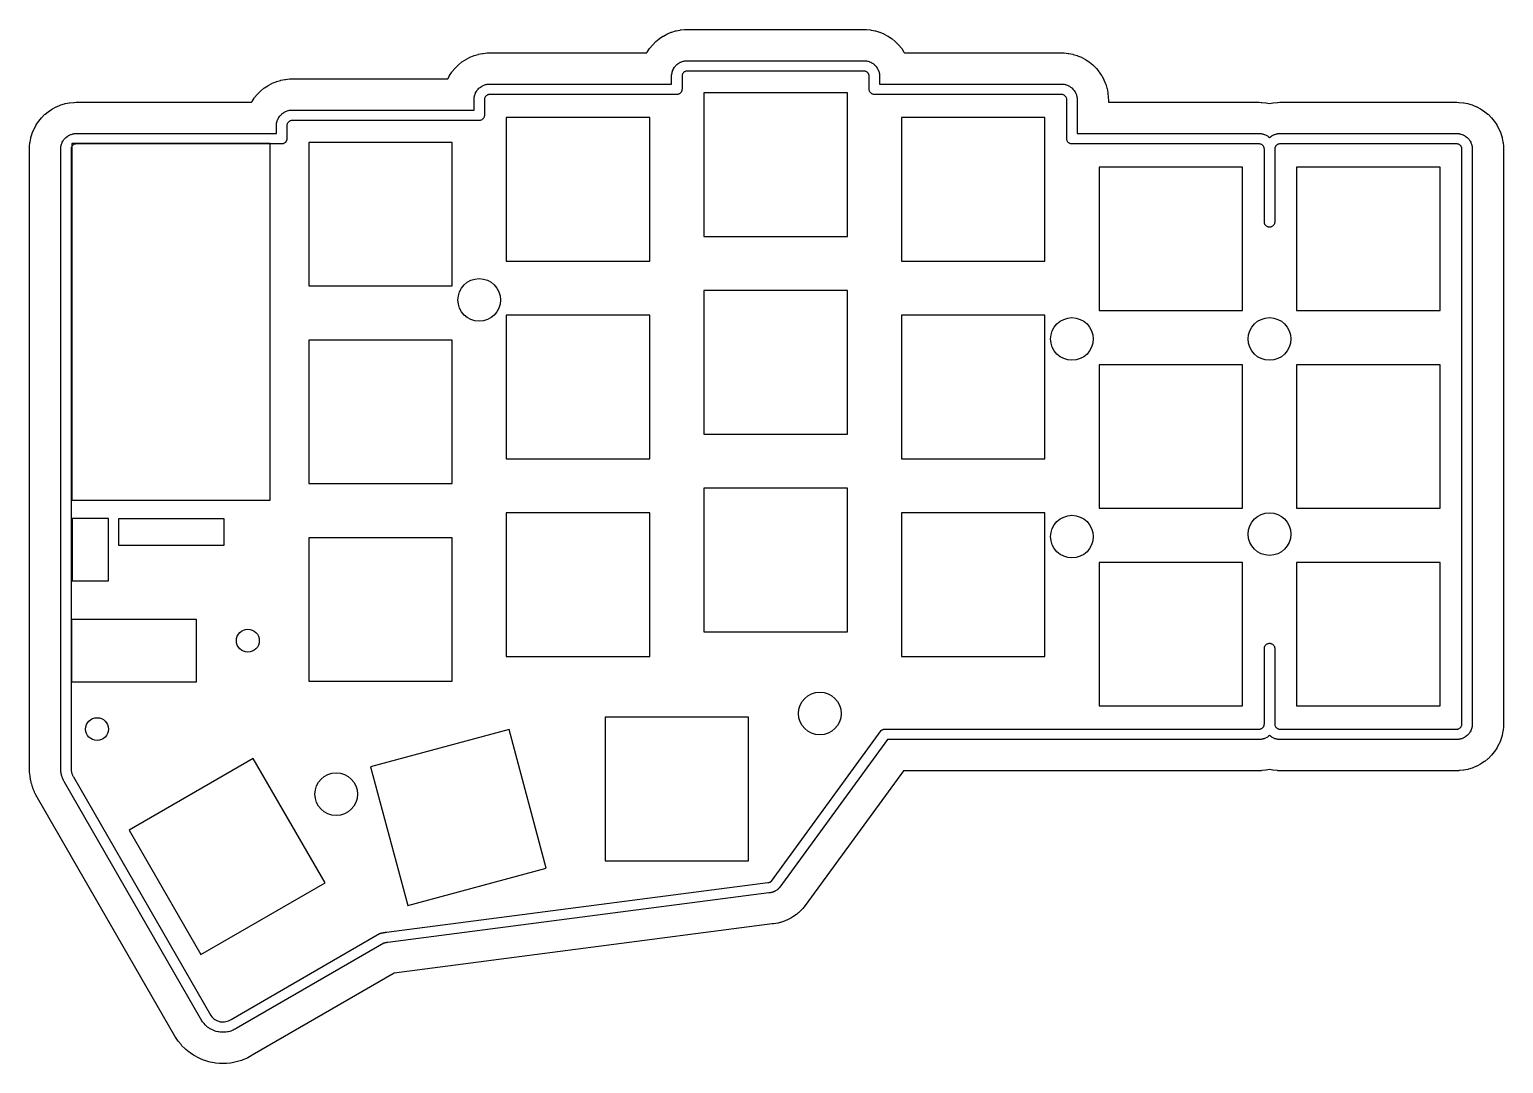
# Model space of a CAD drawing. Header units: millimetres. Extents: x -4 to 138, y -95 to 4.
import ezdxf

# ---------------------------------------------------------------- set-up
doc = ezdxf.new("R2010")
doc.units = ezdxf.units.MM

msp = doc.modelspace()

# ---------------------------------------------------------------- linework, layer by layer
at = {"layer": 'BOARD'}
msp.add_lwpolyline([(78.25, -63.25), (114.25, -63.25), (114.299, -63.2476), (114.3475, -63.2404), (114.3951, -63.2285), (114.4413, -63.2119), (114.4857, -63.191), (114.5278, -63.1657), (114.5672, -63.1365), (114.6036, -63.1036), (114.6365, -63.0672), (114.6657, -63.0278), (114.691, -62.9857), (114.7119, -62.9413), (114.7285, -62.8951), (114.7404, -62.8475), (114.7476, -62.799), (114.75, -62.75), (114.75, -55.5), (114.7524, -55.451), (114.7596, -55.4025), (114.7715, -55.3549), (114.7881, -55.3087), (114.809, -55.2643), (114.8343, -55.2222), (114.8635, -55.1828), (114.8964, -55.1464), (114.9328, -55.1135), (114.9722, -55.0843), (115.0143, -55.059), (115.0587, -55.0381), (115.1049, -55.0215), (115.1525, -55.0096), (115.201, -55.0024), (115.25, -55), (115.299, -55.0024), (115.3475, -55.0096), (115.3951, -55.0215), (115.4413, -55.0381), (115.4857, -55.059), (115.5278, -55.0843), (115.5672, -55.1135), (115.6036, -55.1464), (115.6365, -55.1828), (115.6657, -55.2222), (115.691, -55.2643), (115.7119, -55.3087), (115.7285, -55.3549), (115.7404, -55.4025), (115.7476, -55.451), (115.75, -55.5), (115.75, -62.75), (115.7524, -62.799), (115.7596, -62.8475), (115.7715, -62.8951), (115.7881, -62.9413), (115.809, -62.9857), (115.8343, -63.0278), (115.8635, -63.0672), (115.8964, -63.1036), (115.9328, -63.1365), (115.9722, -63.1657), (116.0143, -63.191), (116.0587, -63.2119), (116.1049, -63.2285), (116.1525, -63.2404), (116.201, -63.2476), (116.25, -63.25), (133.25, -63.25), (133.299, -63.2476), (133.3475, -63.2404), (133.3951, -63.2285), (133.4413, -63.2119), (133.4857, -63.191), (133.5278, -63.1657), (133.5672, -63.1365), (133.6036, -63.1036), (133.6365, -63.0672), (133.6657, -63.0278), (133.691, -62.9857), (133.7119, -62.9413), (133.7285, -62.8951), (133.7404, -62.8475), (133.7476, -62.799), (133.75, -62.75), (133.75, -7.5), (133.7476, -7.451), (133.7404, -7.4025), (133.7285, -7.3549), (133.7119, -7.3087), (133.691, -7.2643), (133.6657, -7.2222), (133.6365, -7.1828), (133.6036, -7.1464), (133.5672, -7.1135), (133.5278, -7.0843), (133.4857, -7.059), (133.4413, -7.0381), (133.3951, -7.0215), (133.3475, -7.0096), (133.299, -7.0024), (133.25, -7), (116.25, -7), (116.201, -7.0024), (116.1525, -7.0096), (116.1049, -7.0215), (116.0587, -7.0381), (116.0143, -7.059), (115.9722, -7.0843), (115.9328, -7.1135), (115.8964, -7.1464), (115.8635, -7.1828), (115.8343, -7.2222), (115.809, -7.2643), (115.7881, -7.3087), (115.7715, -7.3549), (115.7596, -7.4025), (115.7524, -7.451), (115.75, -7.5), (115.75, -14.5), (115.7476, -14.549), (115.7404, -14.5975), (115.7285, -14.6451), (115.7119, -14.6913), (115.691, -14.7357), (115.6657, -14.7778), (115.6365, -14.8172), (115.6036, -14.8536), (115.5672, -14.8865), (115.5278, -14.9157), (115.4857, -14.941), (115.4413, -14.9619), (115.3951, -14.9785), (115.3475, -14.9904), (115.299, -14.9976), (115.25, -15), (115.201, -14.9976), (115.1525, -14.9904), (115.1049, -14.9785), (115.0587, -14.9619), (115.0143, -14.941), (114.9722, -14.9157), (114.9328, -14.8865), (114.8964, -14.8536), (114.8635, -14.8172), (114.8343, -14.7778), (114.809, -14.7357), (114.7881, -14.6913), (114.7715, -14.6451), (114.7596, -14.5975), (114.7524, -14.549), (114.75, -14.5), (114.75, -7.5), (114.7476, -7.451), (114.7404, -7.4025), (114.7285, -7.3549), (114.7119, -7.3087), (114.691, -7.2643), (114.6657, -7.2222), (114.6365, -7.1828), (114.6036, -7.1464), (114.5672, -7.1135), (114.5278, -7.0843), (114.4857, -7.059), (114.4413, -7.0381), (114.3951, -7.0215), (114.3475, -7.0096), (114.299, -7.0024), (114.25, -7), (96.25, -7), (96.201, -6.9976), (96.1525, -6.9904), (96.1049, -6.9785), (96.0587, -6.9619), (96.0143, -6.941), (95.9722, -6.9157), (95.9328, -6.8865), (95.8964, -6.8536), (95.8635, -6.8172), (95.8343, -6.7778), (95.809, -6.7357), (95.7881, -6.6913), (95.7715, -6.6451), (95.7596, -6.5975), (95.7524, -6.549), (95.75, -6.5), (95.75, -2.75), (95.7476, -2.701), (95.7404, -2.6525), (95.7285, -2.6049), (95.7119, -2.5587), (95.691, -2.5143), (95.6657, -2.4722), (95.6365, -2.4328), (95.6036, -2.3964), (95.5672, -2.3635), (95.5278, -2.3343), (95.4857, -2.309), (95.4413, -2.2881), (95.3951, -2.2715), (95.3475, -2.2596), (95.299, -2.2524), (95.25, -2.25), (77.25, -2.25), (77.201, -2.2476), (77.1525, -2.2404), (77.1049, -2.2285), (77.0587, -2.2119), (77.0143, -2.191), (76.9722, -2.1657), (76.9328, -2.1365), (76.8964, -2.1036), (76.8635, -2.0672), (76.8343, -2.0278), (76.809, -1.9857), (76.7881, -1.9413), (76.7715, -1.8951), (76.7596, -1.8475), (76.7524, -1.799), (76.75, -1.75), (76.75, -0.5), (76.7476, -0.451), (76.7404, -0.4025), (76.7285, -0.3549), (76.7119, -0.3087), (76.691, -0.2643), (76.6657, -0.2222), (76.6365, -0.1828), (76.6036, -0.1464), (76.5672, -0.1135), (76.5278, -0.0843), (76.4857, -0.059), (76.4413, -0.0381), (76.3951, -0.0215), (76.3475, -0.0096), (76.299, -0.0024), (76.25, 0), (59.25, 0), (59.201, -0.0024), (59.1525, -0.0096), (59.1049, -0.0215), (59.0587, -0.0381), (59.0143, -0.059), (58.9722, -0.0843), (58.9328, -0.1135), (58.8964, -0.1464), (58.8635, -0.1828), (58.8343, -0.2222), (58.809, -0.2643), (58.7881, -0.3087), (58.7715, -0.3549), (58.7596, -0.4025), (58.7524, -0.451), (58.75, -0.5), (58.75, -1.75), (58.7476, -1.799), (58.7404, -1.8475), (58.7285, -1.8951), (58.7119, -1.9413), (58.691, -1.9857), (58.6657, -2.0278), (58.6365, -2.0672), (58.6036, -2.1036), (58.5672, -2.1365), (58.5278, -2.1657), (58.4857, -2.191), (58.4413, -2.2119), (58.3951, -2.2285), (58.3475, -2.2404), (58.299, -2.2476), (58.25, -2.25), (40.25, -2.25), (40.201, -2.2524), (40.1525, -2.2596), (40.1049, -2.2715), (40.0587, -2.2881), (40.0143, -2.309), (39.9722, -2.3343), (39.9328, -2.3635), (39.8964, -2.3964), (39.8635, -2.4328), (39.8343, -2.4722), (39.809, -2.5143), (39.7881, -2.5587), (39.7715, -2.6049), (39.7596, -2.6525), (39.7524, -2.701), (39.75, -2.75), (39.75, -4.25), (39.7476, -4.299), (39.7404, -4.3475), (39.7285, -4.3951), (39.7119, -4.4413), (39.691, -4.4857), (39.6657, -4.5278), (39.6365, -4.5672), (39.6036, -4.6036), (39.5672, -4.6365), (39.5278, -4.6657), (39.4857, -4.691), (39.4413, -4.7119), (39.3951, -4.7285), (39.3475, -4.7404), (39.299, -4.7476), (39.25, -4.75), (21.25, -4.75), (21.201, -4.7524), (21.1525, -4.7596), (21.1049, -4.7715), (21.0587, -4.7881), (21.0143, -4.809), (20.9722, -4.8343), (20.9328, -4.8635), (20.8964, -4.8964), (20.8635, -4.9328), (20.8343, -4.9722), (20.809, -5.0143), (20.7881, -5.0587), (20.7715, -5.1049), (20.7596, -5.1525), (20.7524, -5.201), (20.75, -5.25), (20.75, -6.5), (20.7476, -6.549), (20.7404, -6.5975), (20.7285, -6.6451), (20.7119, -6.6913), (20.691, -6.7357), (20.6657, -6.7778), (20.6365, -6.8172), (20.6036, -6.8536), (20.5672, -6.8865), (20.5278, -6.9157), (20.4857, -6.941), (20.4413, -6.9619), (20.3951, -6.9785), (20.3475, -6.9904), (20.299, -6.9976), (20.25, -7), (0.5, -7), (0.451, -7.0024), (0.4025, -7.0096), (0.3549, -7.0215), (0.3087, -7.0381), (0.2643, -7.059), (0.2222, -7.0843), (0.1828, -7.1135), (0.1464, -7.1464), (0.1135, -7.1828), (0.0843, -7.2222), (0.059, -7.2643), (0.0381, -7.3087), (0.0215, -7.3549), (0.0096, -7.4025), (0.0024, -7.451), (0, -7.5), (0, -66.975), (0.0002, -67.032), (0.0023, -67.089), (0.0063, -67.1459), (0.0122, -67.2027), (0.02, -67.2592), (0.0298, -67.3154), (0.0413, -67.3712), (0.0548, -67.4267), (0.0701, -67.4816), (0.0872, -67.536), (0.1061, -67.5898), (0.1269, -67.643), (0.1494, -67.6954), (0.1736, -67.747), (0.1996, -67.7978), (0.2272, -67.8477), (13.4527, -90.7815), (13.534, -90.891), (13.6257, -90.9921), (13.7268, -91.0836), (13.8365, -91.1648), (13.9536, -91.2348), (14.077, -91.293), (14.2055, -91.3387), (14.3379, -91.3716), (14.4729, -91.3913), (14.6092, -91.3977), (14.7455, -91.3907), (14.8803, -91.3703), (15.0126, -91.3367), (15.1409, -91.2903), (15.264, -91.2315), (15.3807, -91.161), (29.675, -82.9), (29.7151, -82.8882), (29.7552, -82.8768), (29.7956, -82.866), (29.836, -82.8556), (29.8766, -82.8457), (29.9173, -82.8364), (29.9581, -82.8275), (29.999, -82.8191), (30.0401, -82.8113), (30.0812, -82.8039), (30.1224, -82.7971), (30.1636, -82.7907), (30.205, -82.7849), (30.2464, -82.7795), (30.2879, -82.7747), (30.3294, -82.7703), (67, -78), (67.0245, -77.9994), (67.049, -77.9976), (67.0734, -77.9946), (67.0975, -77.9904), (67.1215, -77.985), (67.1451, -77.9785), (67.1684, -77.9708), (67.1913, -77.9619), (67.2138, -77.952), (67.2357, -77.941), (67.2571, -77.9289), (67.2778, -77.9157), (67.2978, -77.9016), (67.3172, -77.8865), (67.3358, -77.8705), (67.3536, -77.8536), (77.8964, -63.3964), (77.9142, -63.3795), (77.9328, -63.3635), (77.9522, -63.3484), (77.9722, -63.3343), (77.9929, -63.3211), (78.0143, -63.309), (78.0362, -63.298), (78.0587, -63.2881), (78.0816, -63.2792), (78.1049, -63.2715), (78.1285, -63.265), (78.1525, -63.2596), (78.1766, -63.2554), (78.201, -63.2524), (78.2255, -63.2506), (78.25, -63.25)], close=True, dxfattribs=at)
at = {"layer": 'HOLES'}
for centre, radius in [((39.25, -22), 2.05), ((96.25, -25.75), 2.05), ((115.25, -25.75), 2.05), ((115.25, -44.5), 2.05), ((96.25, -44.75), 2.05), ((17, -54.75), 1.1), ((72, -61.75), 2.05), ((2.5, -63.25), 1.1), ((25.5, -69.5), 2.05)]:
    msp.add_circle(centre, radius, dxfattribs=at)
at = {"layer": 'INNER'}
msp.add_lwpolyline([(115.25, -63.8673), (115.2388, -63.8775), (115.1629, -63.9397), (115.1235, -63.9689), (115.0419, -64.0235), (114.9998, -64.0487), (114.9133, -64.0949), (114.8689, -64.1159), (114.7782, -64.1535), (114.732, -64.17), (114.6381, -64.1985), (114.5905, -64.2104), (114.4943, -64.2296), (114.4457, -64.2368), (114.3481, -64.2464), (114.2991, -64.2488), (114.25, -64.25), (78.5117, -64.25), (68.1615, -78.4428), (68.1054, -78.5129), (68.0431, -78.5778), (68.0253, -78.5947), (67.989, -78.6277), (67.9704, -78.6437), (67.9324, -78.6748), (67.9131, -78.6899), (67.8737, -78.7192), (67.8536, -78.7333), (67.8128, -78.7606), (67.7921, -78.7737), (67.75, -78.7989), (67.7286, -78.811), (67.6853, -78.8342), (67.6634, -78.8452), (67.619, -78.8662), (67.5966, -78.8761), (67.5512, -78.8949), (67.5283, -78.9038), (67.4821, -78.9203), (67.4588, -78.928), (67.4119, -78.9422), (67.3882, -78.9488), (67.3406, -78.9607), (67.3166, -78.9661), (67.2685, -78.9757), (67.2443, -78.9799), (67.1958, -78.9871), (67.1714, -78.9901), (67.1226, -78.9949), (67.0981, -78.9967), (67.0855, -78.9973), (30.4584, -83.762), (30.4331, -83.765), (30.3976, -83.7687), (30.3683, -83.7721), (30.339, -83.7759), (30.3098, -83.78), (30.2806, -83.7845), (30.2515, -83.7893), (30.2224, -83.7945), (30.1934, -83.8001), (30.1645, -83.806), (30.1356, -83.8123), (30.1068, -83.8189), (30.0781, -83.8259), (30.0661, -83.829), (15.8897, -92.0218), (15.7814, -92.0873), (15.6948, -92.134), (15.5717, -92.1928), (15.4809, -92.2307), (15.3526, -92.2771), (15.2586, -92.306), (15.1263, -92.3395), (15.0299, -92.359), (14.895, -92.3794), (14.7971, -92.3893), (14.6609, -92.3964), (14.5625, -92.3966), (14.4262, -92.3903), (14.3283, -92.3808), (14.1933, -92.3611), (14.0968, -92.3421), (13.9644, -92.3092), (13.8702, -92.2808), (13.7417, -92.2351), (13.6507, -92.1976), (13.5273, -92.1394), (13.4405, -92.0931), (13.3234, -92.0231), (13.2415, -91.9686), (13.1319, -91.8874), (13.0558, -91.825), (12.9546, -91.7335), (12.885, -91.6639), (12.7934, -91.5629), (12.7309, -91.4869), (12.6496, -91.3773), (12.5865, -91.281), (-0.639, -68.3473), (-0.6474, -68.3324), (-0.6751, -68.2825), (-0.6908, -68.2529), (-0.7168, -68.2022), (-0.7315, -68.1721), (-0.7558, -68.1204), (-0.7695, -68.0899), (-0.792, -68.0375), (-0.8047, -68.0065), (-0.8255, -67.9533), (-0.8371, -67.9219), (-0.856, -67.8681), (-0.8666, -67.8363), (-0.8838, -67.7819), (-0.8933, -67.7498), (-0.9086, -67.6948), (-0.917, -67.6624), (-0.9305, -67.607), (-0.9378, -67.5743), (-0.9494, -67.5184), (-0.9557, -67.4855), (-0.9654, -67.4293), (-0.9705, -67.3962), (-0.9783, -67.3397), (-0.9824, -67.3064), (-0.9883, -67.2497), (-0.9912, -67.2163), (-0.9952, -67.1594), (-0.997, -67.126), (-0.9991, -67.069), (-0.9998, -67.0355), (-1, -66.9784), (-1, -66.975), (-1, -7.5), (-0.9988, -7.4509), (-0.9964, -7.4019), (-0.9868, -7.3043), (-0.9796, -7.2557), (-0.9604, -7.1595), (-0.9485, -7.1119), (-0.92, -7.018), (-0.9035, -6.9718), (-0.8659, -6.8811), (-0.8449, -6.8367), (-0.7987, -6.7502), (-0.7735, -6.7081), (-0.7189, -6.6265), (-0.6897, -6.5871), (-0.6275, -6.5112), (-0.5945, -6.4749), (-0.5251, -6.4055), (-0.4888, -6.3725), (-0.4129, -6.3103), (-0.3735, -6.2811), (-0.2919, -6.2265), (-0.2498, -6.2013), (-0.1633, -6.1551), (-0.1189, -6.1341), (-0.0282, -6.0965), (0.018, -6.08), (0.1119, -6.0515), (0.1595, -6.0396), (0.2557, -6.0204), (0.3043, -6.0132), (0.4019, -6.0036), (0.4509, -6.0012), (0.5, -6), (19.75, -6), (19.75, -5.25), (19.7512, -5.2009), (19.7536, -5.1519), (19.7632, -5.0543), (19.7704, -5.0057), (19.7896, -4.9095), (19.8015, -4.8619), (19.83, -4.768), (19.8465, -4.7218), (19.8841, -4.6311), (19.9051, -4.5867), (19.9513, -4.5002), (19.9765, -4.4581), (20.0311, -4.3765), (20.0603, -4.3371), (20.1225, -4.2612), (20.1555, -4.2249), (20.2249, -4.1555), (20.2612, -4.1225), (20.3371, -4.0603), (20.3765, -4.0311), (20.4581, -3.9765), (20.5002, -3.9513), (20.5867, -3.9051), (20.6311, -3.8841), (20.7218, -3.8465), (20.768, -3.83), (20.8619, -3.8015), (20.9095, -3.7896), (21.0057, -3.7704), (21.0543, -3.7632), (21.1519, -3.7536), (21.2009, -3.7512), (21.25, -3.75), (38.75, -3.75), (38.75, -2.75), (38.7512, -2.7009), (38.7536, -2.6519), (38.7632, -2.5543), (38.7704, -2.5057), (38.7896, -2.4095), (38.8015, -2.3619), (38.83, -2.268), (38.8465, -2.2218), (38.8841, -2.1311), (38.9051, -2.0867), (38.9513, -2.0002), (38.9765, -1.9581), (39.0311, -1.8765), (39.0603, -1.8371), (39.1225, -1.7612), (39.1555, -1.7249), (39.2249, -1.6555), (39.2612, -1.6225), (39.3371, -1.5603), (39.3765, -1.5311), (39.4581, -1.4765), (39.5002, -1.4513), (39.5867, -1.4051), (39.6311, -1.3841), (39.7218, -1.3465), (39.768, -1.33), (39.8619, -1.3015), (39.9095, -1.2896), (40.0057, -1.2704), (40.0543, -1.2632), (40.1519, -1.2536), (40.2009, -1.2512), (40.25, -1.25), (57.75, -1.25), (57.75, -0.5), (57.7512, -0.4509), (57.7536, -0.4019), (57.7632, -0.3043), (57.7704, -0.2557), (57.7896, -0.1595), (57.8015, -0.1119), (57.83, -0.018), (57.8465, 0.0282), (57.8841, 0.1189), (57.9051, 0.1633), (57.9513, 0.2498), (57.9765, 0.2919), (58.0311, 0.3735), (58.0603, 0.4129), (58.1225, 0.4888), (58.1555, 0.5251), (58.2249, 0.5945), (58.2612, 0.6275), (58.3371, 0.6897), (58.3765, 0.7189), (58.4581, 0.7735), (58.5002, 0.7987), (58.5867, 0.8449), (58.6311, 0.8659), (58.7218, 0.9035), (58.768, 0.92), (58.8619, 0.9485), (58.9095, 0.9604), (59.0057, 0.9796), (59.0543, 0.9868), (59.1519, 0.9964), (59.2009, 0.9988), (59.25, 1), (76.25, 1), (76.2991, 0.9988), (76.3481, 0.9964), (76.4457, 0.9868), (76.4943, 0.9796), (76.5905, 0.9604), (76.6381, 0.9485), (76.732, 0.92), (76.7782, 0.9035), (76.8689, 0.8659), (76.9133, 0.8449), (76.9998, 0.7987), (77.0419, 0.7735), (77.1235, 0.7189), (77.1629, 0.6897), (77.2388, 0.6275), (77.2751, 0.5945), (77.3445, 0.5251), (77.3775, 0.4888), (77.4397, 0.4129), (77.4689, 0.3735), (77.5235, 0.2919), (77.5487, 0.2498), (77.5949, 0.1633), (77.6159, 0.1189), (77.6535, 0.0282), (77.67, -0.018), (77.6985, -0.1119), (77.7104, -0.1595), (77.7296, -0.2557), (77.7368, -0.3043), (77.7464, -0.4019), (77.7488, -0.4509), (77.75, -0.5), (77.75, -1.25), (95.25, -1.25), (95.2991, -1.2512), (95.3481, -1.2536), (95.4457, -1.2632), (95.4943, -1.2704), (95.5905, -1.2896), (95.6381, -1.3015), (95.732, -1.33), (95.7782, -1.3465), (95.8689, -1.3841), (95.9133, -1.4051), (95.9998, -1.4513), (96.0419, -1.4765), (96.1235, -1.5311), (96.1629, -1.5603), (96.2388, -1.6225), (96.2751, -1.6555), (96.3445, -1.7249), (96.3775, -1.7612), (96.4397, -1.8371), (96.4689, -1.8765), (96.5235, -1.9581), (96.5487, -2.0002), (96.5949, -2.0867), (96.6159, -2.1311), (96.6535, -2.2218), (96.67, -2.268), (96.6985, -2.3619), (96.7104, -2.4095), (96.7296, -2.5057), (96.7368, -2.5543), (96.7464, -2.6519), (96.7488, -2.7009), (96.75, -2.75), (96.75, -6), (114.25, -6), (114.2991, -6.0012), (114.3481, -6.0036), (114.4457, -6.0132), (114.4943, -6.0204), (114.5905, -6.0396), (114.6381, -6.0515), (114.732, -6.08), (114.7782, -6.0965), (114.8689, -6.1341), (114.9133, -6.1551), (114.9998, -6.2013), (115.0419, -6.2265), (115.1235, -6.2811), (115.1629, -6.3103), (115.2388, -6.3725), (115.25, -6.3827), (115.2612, -6.3725), (115.3371, -6.3103), (115.3765, -6.2811), (115.4581, -6.2265), (115.5002, -6.2013), (115.5867, -6.1551), (115.6311, -6.1341), (115.7218, -6.0965), (115.768, -6.08), (115.8619, -6.0515), (115.9095, -6.0396), (116.0057, -6.0204), (116.0543, -6.0132), (116.1519, -6.0036), (116.2009, -6.0012), (116.25, -6), (133.25, -6), (133.2991, -6.0012), (133.3481, -6.0036), (133.4457, -6.0132), (133.4943, -6.0204), (133.5905, -6.0396), (133.6381, -6.0515), (133.732, -6.08), (133.7782, -6.0965), (133.8689, -6.1341), (133.9133, -6.1551), (133.9998, -6.2013), (134.0419, -6.2265), (134.1235, -6.2811), (134.1629, -6.3103), (134.2388, -6.3725), (134.2751, -6.4055), (134.3445, -6.4749), (134.3775, -6.5112), (134.4397, -6.5871), (134.4689, -6.6265), (134.5235, -6.7081), (134.5487, -6.7502), (134.5949, -6.8367), (134.6159, -6.8811), (134.6535, -6.9718), (134.67, -7.018), (134.6985, -7.1119), (134.7104, -7.1595), (134.7296, -7.2557), (134.7368, -7.3043), (134.7464, -7.4019), (134.7488, -7.4509), (134.75, -7.5), (134.75, -62.75), (134.7488, -62.7991), (134.7464, -62.8481), (134.7368, -62.9457), (134.7296, -62.9943), (134.7104, -63.0905), (134.6985, -63.1381), (134.67, -63.232), (134.6535, -63.2782), (134.6159, -63.3689), (134.5949, -63.4133), (134.5487, -63.4998), (134.5235, -63.5419), (134.4689, -63.6235), (134.4397, -63.6629), (134.3775, -63.7388), (134.3445, -63.7751), (134.2751, -63.8445), (134.2388, -63.8775), (134.1629, -63.9397), (134.1235, -63.9689), (134.0419, -64.0235), (133.9998, -64.0487), (133.9133, -64.0949), (133.8689, -64.1159), (133.7782, -64.1535), (133.732, -64.17), (133.6381, -64.1985), (133.5905, -64.2104), (133.4943, -64.2296), (133.4457, -64.2368), (133.3481, -64.2464), (133.2991, -64.2488), (133.25, -64.25), (116.25, -64.25), (116.2009, -64.2488), (116.1519, -64.2464), (116.0543, -64.2368), (116.0057, -64.2296), (115.9095, -64.2104), (115.8619, -64.1985), (115.768, -64.17), (115.7218, -64.1535), (115.6311, -64.1159), (115.5867, -64.0949), (115.5002, -64.0487), (115.4581, -64.0235), (115.3765, -63.9689), (115.3371, -63.9397), (115.2612, -63.8775)], close=True, dxfattribs=at)
at = {"layer": 'OUTER'}
msp.add_lwpolyline([(115.25, -3.1157), (115.5655, -3.0529), (115.6141, -3.0457), (116.0047, -3.0072), (116.0537, -3.0048), (116.25, -3), (133.25, -3), (133.4463, -3.0048), (133.4953, -3.0072), (133.8859, -3.0457), (133.9345, -3.0529), (134.3195, -3.1295), (134.3671, -3.1414), (134.7427, -3.2554), (134.7889, -3.2719), (135.1516, -3.4221), (135.1959, -3.4431), (135.5421, -3.6281), (135.5842, -3.6534), (135.9106, -3.8714), (135.95, -3.9007), (136.2534, -4.1497), (136.2898, -4.1826), (136.5674, -4.4602), (136.6003, -4.4966), (136.8493, -4.8), (136.8786, -4.8394), (137.0966, -5.1658), (137.1219, -5.2079), (137.3069, -5.5541), (137.3279, -5.5984), (137.4781, -5.9611), (137.4946, -6.0073), (137.6086, -6.3829), (137.6205, -6.4305), (137.6971, -6.8155), (137.7043, -6.8641), (137.7428, -7.2547), (137.7452, -7.3037), (137.75, -7.5), (137.75, -62.75), (137.7452, -62.9463), (137.7428, -62.9953), (137.7043, -63.3859), (137.6971, -63.4345), (137.6205, -63.8195), (137.6086, -63.8671), (137.4946, -64.2427), (137.4781, -64.2889), (137.3279, -64.6516), (137.3069, -64.6959), (137.1219, -65.0421), (137.0966, -65.0842), (136.8786, -65.4106), (136.8493, -65.45), (136.6003, -65.7534), (136.5674, -65.7898), (136.2898, -66.0674), (136.2534, -66.1003), (135.95, -66.3493), (135.9106, -66.3786), (135.5842, -66.5966), (135.5421, -66.6219), (135.1959, -66.8069), (135.1516, -66.8279), (134.7889, -66.9781), (134.7427, -66.9946), (134.3671, -67.1086), (134.3195, -67.1205), (133.9345, -67.1971), (133.8859, -67.2043), (133.4953, -67.2428), (133.4463, -67.2452), (133.25, -67.25), (116.25, -67.25), (116.0537, -67.2452), (116.0047, -67.2428), (115.6141, -67.2043), (115.5655, -67.1971), (115.25, -67.1343), (114.9345, -67.1971), (114.8859, -67.2043), (114.4953, -67.2428), (114.4463, -67.2452), (114.25, -67.25), (80.0369, -67.25), (70.5854, -80.2104), (70.3607, -80.4911), (70.1117, -80.7505), (70.094, -80.7674), (69.9485, -80.8993), (69.9299, -80.9153), (69.7781, -81.0399), (69.7588, -81.055), (69.6011, -81.1719), (69.581, -81.1861), (69.4178, -81.2951), (69.3971, -81.3083), (69.2287, -81.4092), (69.2073, -81.4213), (69.0342, -81.5139), (69.0122, -81.5249), (68.8347, -81.6088), (68.8123, -81.6188), (68.6309, -81.6939), (68.608, -81.7027), (68.4232, -81.7689), (68.3999, -81.7766), (68.212, -81.8336), (68.1883, -81.8401), (67.9979, -81.8878), (67.9739, -81.8932), (67.7814, -81.9315), (67.7572, -81.9357), (67.563, -81.9645), (67.5386, -81.9675), (67.4159, -81.9796), (31.0835, -86.706), (17.4165, -94.6044), (17.3335, -94.6545), (16.9872, -94.8413), (16.8641, -94.9001), (16.501, -95.052), (16.3727, -95.0984), (15.9965, -95.2138), (15.8643, -95.2474), (15.4786, -95.3253), (15.3437, -95.3457), (14.9522, -95.3853), (14.8159, -95.3924), (14.4224, -95.3934), (14.2861, -95.387), (13.8944, -95.3493), (13.7594, -95.3296), (13.3733, -95.2536), (13.2409, -95.2207), (12.8641, -95.1071), (12.7356, -95.0613), (12.3718, -94.9113), (12.2484, -94.8531), (11.9011, -94.6681), (11.784, -94.5981), (11.4566, -94.3798), (11.347, -94.2986), (11.0426, -94.0492), (10.9414, -93.9577), (10.663, -93.6796), (10.5713, -93.5785), (10.3216, -93.2744), (10.2403, -93.1648), (9.9876, -92.7797), (-3.2379, -69.846), (-3.2715, -69.7865), (-3.2991, -69.7366), (-3.3621, -69.6183), (-3.3881, -69.5676), (-3.4471, -69.4472), (-3.4713, -69.3956), (-3.5262, -69.2733), (-3.5487, -69.2209), (-3.5995, -69.0969), (-3.6203, -69.0438), (-3.6669, -68.9181), (-3.6858, -68.8643), (-3.7282, -68.7372), (-3.7453, -68.6827), (-3.7834, -68.5543), (-3.7987, -68.4993), (-3.8325, -68.3696), (-3.8459, -68.3142), (-3.8753, -68.1834), (-3.8869, -68.1276), (-3.9119, -67.9959), (-3.9216, -67.9397), (-3.9422, -67.8073), (-3.95, -67.7508), (-3.9662, -67.6177), (-3.9721, -67.561), (-3.9838, -67.4275), (-3.9878, -67.3706), (-3.995, -67.2367), (-3.9971, -67.1797), (-3.9998, -67.0457), (-4, -66.9887), (-4, -66.975), (-4, -7.5), (-3.9952, -7.3037), (-3.9928, -7.2547), (-3.9543, -6.8641), (-3.9471, -6.8155), (-3.8705, -6.4305), (-3.8586, -6.3829), (-3.7446, -6.0073), (-3.7281, -5.9611), (-3.5779, -5.5984), (-3.5569, -5.5541), (-3.3719, -5.2079), (-3.3466, -5.1658), (-3.1286, -4.8394), (-3.0993, -4.8), (-2.8503, -4.4966), (-2.8174, -4.4602), (-2.5398, -4.1826), (-2.5034, -4.1497), (-2.2, -3.9007), (-2.1606, -3.8714), (-1.8342, -3.6534), (-1.7921, -3.6281), (-1.4459, -3.4431), (-1.4016, -3.4221), (-1.0389, -3.2719), (-0.9927, -3.2554), (-0.6171, -3.1414), (-0.5695, -3.1295), (-0.1845, -3.0529), (-0.1359, -3.0457), (0.2547, -3.0072), (0.3037, -3.0048), (0.5, -3), (17.3556, -3), (17.3781, -2.9579), (17.4034, -2.9158), (17.6214, -2.5894), (17.6507, -2.55), (17.8997, -2.2466), (17.9326, -2.2102), (18.2102, -1.9326), (18.2466, -1.8997), (18.55, -1.6507), (18.5894, -1.6214), (18.9158, -1.4034), (18.9579, -1.3781), (19.3041, -1.1931), (19.3484, -1.1721), (19.7111, -1.0219), (19.7573, -1.0054), (20.1329, -0.8914), (20.1805, -0.8795), (20.5655, -0.8029), (20.6141, -0.7957), (21.0047, -0.7572), (21.0537, -0.7548), (21.25, -0.75), (36.222, -0.75), (36.3781, -0.4579), (36.4034, -0.4158), (36.6214, -0.0894), (36.6507, -0.05), (36.8997, 0.2534), (36.9326, 0.2898), (37.2102, 0.5674), (37.2466, 0.6003), (37.55, 0.8493), (37.5894, 0.8786), (37.9158, 1.0966), (37.9579, 1.1219), (38.3041, 1.3069), (38.3484, 1.3279), (38.7111, 1.4781), (38.7573, 1.4946), (39.1329, 1.6086), (39.1805, 1.6205), (39.5655, 1.6971), (39.6141, 1.7043), (40.0047, 1.7428), (40.0537, 1.7452), (40.25, 1.75), (55.3556, 1.75), (55.3781, 1.7921), (55.4034, 1.8342), (55.6214, 2.1606), (55.6507, 2.2), (55.8997, 2.5034), (55.9326, 2.5398), (56.2102, 2.8174), (56.2466, 2.8503), (56.55, 3.0993), (56.5894, 3.1286), (56.9158, 3.3466), (56.9579, 3.3719), (57.3041, 3.5569), (57.3484, 3.5779), (57.7111, 3.7281), (57.7573, 3.7446), (58.1329, 3.8586), (58.1805, 3.8705), (58.5655, 3.9471), (58.6141, 3.9543), (59.0047, 3.9928), (59.0537, 3.9952), (59.25, 4), (76.25, 4), (76.4463, 3.9952), (76.4953, 3.9928), (76.8859, 3.9543), (76.9345, 3.9471), (77.3195, 3.8705), (77.3671, 3.8586), (77.7427, 3.7446), (77.7889, 3.7281), (78.1516, 3.5779), (78.1959, 3.5569), (78.5421, 3.3719), (78.5842, 3.3466), (78.9106, 3.1286), (78.95, 3.0993), (79.2534, 2.8503), (79.2898, 2.8174), (79.5674, 2.5398), (79.6003, 2.5034), (79.8493, 2.2), (79.8786, 2.1606), (80.0966, 1.8342), (80.1219, 1.7921), (80.1444, 1.75), (95.25, 1.75), (95.4463, 1.7452), (95.4953, 1.7428), (95.8859, 1.7043), (95.9345, 1.6971), (96.3195, 1.6205), (96.3671, 1.6086), (96.7427, 1.4946), (96.7889, 1.4781), (97.1516, 1.3279), (97.1959, 1.3069), (97.5421, 1.1219), (97.5842, 1.0966), (97.9106, 0.8786), (97.95, 0.8493), (98.2534, 0.6003), (98.2898, 0.5674), (98.5674, 0.2898), (98.6003, 0.2534), (98.8493, -0.05), (98.8786, -0.0894), (99.0966, -0.4158), (99.1219, -0.4579), (99.3069, -0.8041), (99.3279, -0.8484), (99.4781, -1.2111), (99.4946, -1.2573), (99.6086, -1.6329), (99.6205, -1.6805), (99.6971, -2.0655), (99.7043, -2.1141), (99.7428, -2.5047), (99.7452, -2.5537), (99.75, -2.75), (99.75, -3), (114.25, -3), (114.4463, -3.0048), (114.4953, -3.0072), (114.8859, -3.0457), (114.9345, -3.0529)], close=True, dxfattribs=at)
at = {"layer": 'PARTS'}
for points in [[(19.16, -6.962), (0.065, -6.962), (0.065, -41.252), (19.16, -41.252)], [(3.6, -49), (3.6, -43), (0.1, -43), (0.1, -49)], [(14.72, -43.03), (4.56, -43.03), (4.56, -45.57), (14.72, -45.57)], [(0.05, -52.7), (0.05, -58.7), (12.05, -58.7), (12.05, -52.7)]]:
    msp.add_lwpolyline(points, close=True, dxfattribs=at)
at = {"layer": 'SWITCH_CUT'}
for points in [[(60.85, -15.9), (74.65, -15.9), (74.65, -2.1), (60.85, -2.1)], [(41.85, -18.275), (55.65, -18.275), (55.65, -4.475), (41.85, -4.475)], [(79.85, -18.275), (93.65, -18.275), (93.65, -4.475), (79.85, -4.475)], [(22.85, -20.65), (36.65, -20.65), (36.65, -6.85), (22.85, -6.85)], [(98.85, -23.025), (112.65, -23.025), (112.65, -9.225), (98.85, -9.225)], [(117.85, -23.025), (131.65, -23.025), (131.65, -9.225), (117.85, -9.225)], [(60.85, -34.9), (74.65, -34.9), (74.65, -21.1), (60.85, -21.1)], [(41.85, -37.275), (55.65, -37.275), (55.65, -23.475), (41.85, -23.475)], [(79.85, -37.275), (93.65, -37.275), (93.65, -23.475), (79.85, -23.475)], [(22.85, -39.65), (36.65, -39.65), (36.65, -25.85), (22.85, -25.85)], [(98.85, -42.025), (112.65, -42.025), (112.65, -28.225), (98.85, -28.225)], [(117.85, -42.025), (131.65, -42.025), (131.65, -28.225), (117.85, -28.225)], [(60.85, -53.9), (74.65, -53.9), (74.65, -40.1), (60.85, -40.1)], [(41.85, -56.275), (55.65, -56.275), (55.65, -42.475), (41.85, -42.475)], [(79.85, -56.275), (93.65, -56.275), (93.65, -42.475), (79.85, -42.475)], [(22.85, -58.65), (36.65, -58.65), (36.65, -44.85), (22.85, -44.85)], [(98.85, -61.025), (112.65, -61.025), (112.65, -47.225), (98.85, -47.225)], [(117.85, -61.025), (131.65, -61.025), (131.65, -47.225), (117.85, -47.225)], [(51.35, -75.9), (65.15, -75.9), (65.15, -62.1), (51.35, -62.1)], [(32.371, -80.2007), (45.7007, -76.629), (42.129, -63.2993), (28.7993, -66.871)], [(5.5744, -72.9744), (12.4744, -84.9256), (24.4256, -78.0256), (17.5256, -66.0744)]]:
    msp.add_lwpolyline(points, close=True, dxfattribs=at)

doc.saveas('drawing.dxf')
